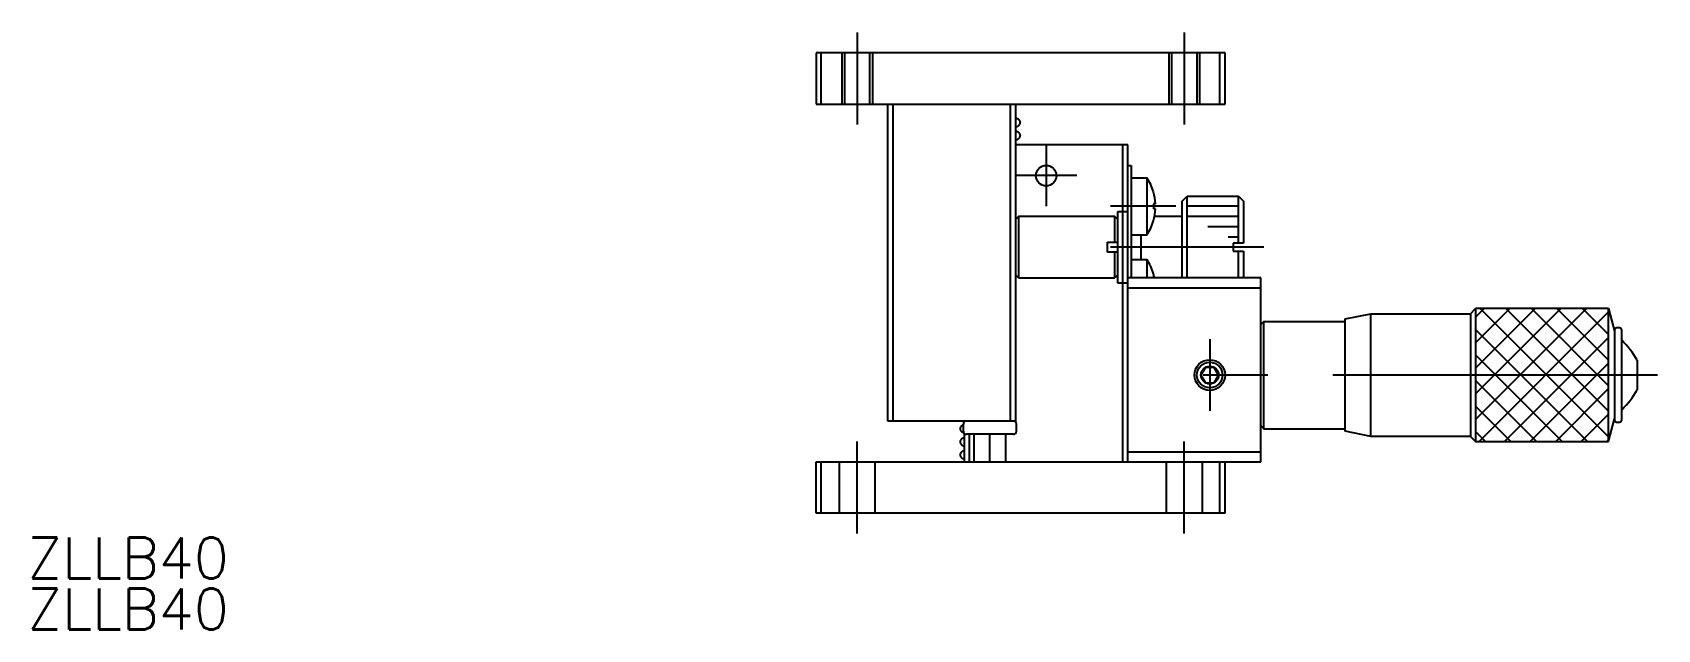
# Model space of a CAD drawing. Extents: x -2 to 315, y 0 to 184.
# Drawn here: x 0.5 to 159.5, y 0 to 58.4 of the extents above; entities that cross this region are included whole.
import ezdxf

# ---------------------------------------------------------------- set-up
doc = ezdxf.new("R2010")
doc.units = 0
doc.linetypes.add('CENTER', pattern=[50.8, 31.75, -6.35, 6.35, -6.35])
doc.linetypes.add('DASHED', pattern=[19.05, 12.7, -6.35])
doc.layers.get('0').update_dxf_attribs({"linetype": 'CONTINUOUS'})
doc.layers.add('CENTER', color=1, linetype='CENTER')
doc.styles.get("Standard").update_dxf_attribs({"font": 'txt.shx', "height": 3, "bigfont": 'bigfont.shx'})

# ---------------------------------------------------------------- blocks, each defined once
blk = doc.blocks.new('*U37')
at = {"color": 7, "linetype": 'CONTINUOUS'}
blk.add_text('ZLLB40', height=4, dxfattribs=at).set_placement((0, 5))
blk = doc.blocks.new('*U38')
at = {"color": 7, "linetype": 'CONTINUOUS'}
blk.add_text('ZLLB40', height=4, dxfattribs=at).set_placement((0, 0))

msp = doc.modelspace()

# ---------------------------------------------------------------- linework, layer by layer
at = {"color": 7, "linetype": 'CONTINUOUS'}
for p, q in [((117.16, 56.39), (77.16, 56.39)), ((77.16, 56.39), (77.16, 51.39)), ((77.66, 51.39), (77.66, 56.39)), ((116.66, 51.39), (116.66, 56.39)), ((117.16, 51.39), (117.16, 56.39)), ((77.16, 51.39), (117.16, 51.39)), ((84.16, 20.39), (84.16, 51.39)), ((84.66, 51.39), (84.66, 20.39)), ((96.16, 20.39), (96.16, 51.39)), ((96.66, 51.39), (96.66, 20.39)), ((96.7, 49.99), (96.66, 50)), ((96.76, 49.98), (96.7, 49.99)), ((96.81, 49.96), (96.76, 49.98)), ((96.84, 49.95), (96.81, 49.96)), ((96.88, 49.94), (96.84, 49.95)), ((96.91, 49.92), (96.88, 49.94)), ((96.94, 49.91), (96.91, 49.92)), ((96.96, 49.89), (96.94, 49.91)), ((96.94, 49.27), (96.95, 49.27)), ((96.95, 49.27), (96.95, 49.28)), ((96.95, 49.28), (96.96, 49.28)), ((96.98, 49.88), (96.96, 49.89)), ((96.96, 49.28), (96.97, 49.29)), ((96.97, 49.29), (96.98, 49.29)), ((96.99, 49.87), (96.98, 49.88)), ((96.98, 49.29), (96.99, 49.3)), ((97, 49.86), (96.99, 49.87)), ((96.99, 49.3), (97, 49.31)), ((97.01, 49.85), (97, 49.86)), ((97, 49.31), (97.01, 49.32)), ((97.02, 49.84), (97.01, 49.85)), ((97.01, 49.32), (97.02, 49.33)), ((97.03, 49.84), (97.02, 49.84)), ((97.02, 49.33), (97.03, 49.35)), ((97.03, 49.83), (97.03, 49.84)), ((97.04, 49.83), (97.03, 49.83)), ((97.03, 49.35), (97.05, 49.36)), ((97.04, 49.82), (97.04, 49.83)), ((97.05, 49.81), (97.04, 49.82)), ((97.06, 49.8), (97.05, 49.81)), ((97.05, 49.36), (97.06, 49.38)), ((97.07, 49.78), (97.06, 49.8)), ((97.06, 49.38), (97.07, 49.4)), ((97.08, 49.77), (97.07, 49.78)), ((97.07, 49.4), (97.08, 49.41)), ((97.09, 49.75), (97.08, 49.77)), ((97.08, 49.41), (97.09, 49.43)), ((97.1, 49.74), (97.09, 49.75)), ((97.09, 49.43), (97.1, 49.45)), ((97.11, 49.72), (97.1, 49.74)), ((97.1, 49.45), (97.11, 49.47)), ((97.11, 49.71), (97.11, 49.72)), ((97.12, 49.69), (97.11, 49.71)), ((97.11, 49.47), (97.12, 49.49)), ((97.12, 49.68), (97.12, 49.69)), ((97.13, 49.66), (97.12, 49.68)), ((97.12, 49.51), (97.13, 49.53)), ((97.12, 49.49), (97.12, 49.51)), ((97.13, 49.64), (97.13, 49.66)), ((97.13, 49.63), (97.13, 49.64)), ((97.14, 49.61), (97.13, 49.63)), ((97.13, 49.56), (97.14, 49.58)), ((97.13, 49.55), (97.13, 49.56)), ((97.13, 49.53), (97.13, 49.55)), ((97.14, 49.6), (97.14, 49.61)), ((97.14, 49.58), (97.14, 49.6)), ((96.66, 49.17), (96.69, 49.18)), ((96.7, 48.72), (96.66, 48.73)), ((96.66, 47.89), (96.81, 47.93)), ((96.69, 49.18), (96.74, 49.19)), ((96.77, 48.7), (96.7, 48.72)), ((96.74, 49.19), (96.79, 49.2)), ((96.83, 48.68), (96.77, 48.7)), ((96.79, 49.2), (96.83, 49.21)), ((96.81, 47.93), (96.84, 47.94)), ((96.83, 49.21), (96.86, 49.23)), ((96.88, 48.66), (96.83, 48.68)), ((96.84, 47.94), (96.87, 47.96)), ((96.86, 49.23), (96.89, 49.24)), ((96.87, 47.96), (96.9, 47.97)), ((96.91, 48.64), (96.88, 48.66)), ((96.89, 49.24), (96.9, 49.24)), ((96.9, 49.24), (96.91, 49.25)), ((96.9, 47.97), (96.93, 47.99)), ((96.91, 49.25), (96.92, 49.26)), ((96.91, 49.25), (96.91, 49.25)), ((96.93, 48.63), (96.91, 48.64)), ((96.92, 49.26), (96.93, 49.26)), ((96.93, 49.26), (96.94, 49.27)), ((96.96, 48.62), (96.93, 48.63)), ((96.93, 47.99), (96.96, 48.01)), ((96.98, 48.6), (96.96, 48.62)), ((96.96, 48.01), (96.99, 48.03)), ((97, 48.58), (96.98, 48.6)), ((96.99, 48.03), (97.01, 48.05)), ((97.02, 48.57), (97, 48.58)), ((97.01, 48.05), (97.03, 48.07)), ((97.04, 48.55), (97.02, 48.57)), ((97.03, 48.07), (97.04, 48.09)), ((97.06, 48.53), (97.04, 48.55)), ((97.04, 48.09), (97.06, 48.1)), ((97.06, 48.52), (97.06, 48.53)), ((97.07, 48.51), (97.06, 48.52)), ((97.06, 48.1), (97.07, 48.12)), ((97.08, 48.5), (97.07, 48.51)), ((97.07, 48.12), (97.08, 48.13)), ((97.08, 48.49), (97.08, 48.5)), ((97.08, 48.5), (97.08, 48.5)), ((97.09, 48.48), (97.08, 48.49)), ((97.08, 48.14), (97.09, 48.16)), ((97.08, 48.13), (97.08, 48.14)), ((97.1, 48.47), (97.09, 48.48)), ((97.09, 48.48), (97.09, 48.48)), ((97.09, 48.16), (97.1, 48.17)), ((97.1, 48.46), (97.1, 48.47)), ((97.11, 48.45), (97.1, 48.46)), ((97.1, 48.18), (97.11, 48.19)), ((97.1, 48.17), (97.1, 48.18)), ((97.11, 48.43), (97.11, 48.45)), ((97.12, 48.42), (97.11, 48.43)), ((97.11, 48.21), (97.12, 48.22)), ((97.11, 48.2), (97.11, 48.21)), ((97.11, 48.19), (97.11, 48.2)), ((97.12, 48.41), (97.12, 48.42)), ((97.13, 48.4), (97.12, 48.41)), ((97.12, 48.23), (97.13, 48.25)), ((97.12, 48.22), (97.12, 48.23)), ((97.13, 48.38), (97.13, 48.4)), ((97.13, 48.37), (97.13, 48.38)), ((97.13, 48.36), (97.13, 48.37)), ((97.13, 48.34), (97.13, 48.36)), ((97.14, 48.33), (97.13, 48.34)), ((97.13, 48.29), (97.14, 48.3)), ((97.13, 48.28), (97.13, 48.29)), ((97.13, 48.27), (97.13, 48.28)), ((97.13, 48.26), (97.13, 48.27)), ((97.13, 48.25), (97.13, 48.26)), ((97.14, 48.32), (97.14, 48.33)), ((97.14, 48.3), (97.14, 48.32)), ((107.66, 47.39), (96.66, 47.39)), ((107.16, 16.39), (107.16, 47.39)), ((107.66, 16.39), (107.66, 47.39)), ((107.66, 45.39), (107.96, 45.39)), ((107.96, 45.39), (107.96, 34.39)), ((107.96, 44.19), (109.51, 44.19)), ((109.51, 44.19), (109.51, 38.59)), ((110.16, 42.79), (110.16, 42.79)), ((110.35, 41.65), (110.16, 41.65)), ((110.16, 41.65), (110.16, 41.13)), ((112.96, 41.89), (113.46, 42.39)), ((112.96, 34.39), (112.96, 41.89)), ((113.46, 42.39), (118.46, 42.39)), ((113.46, 34.39), (113.46, 42.39)), ((118.46, 42.39), (118.96, 41.89)), ((118.46, 37.79), (118.46, 42.39)), ((118.96, 41.89), (118.96, 37.79)), ((96.96, 40.39), (96.66, 40.09)), ((106.36, 40.39), (96.96, 40.39)), ((96.96, 40.39), (96.96, 34.39)), ((106.36, 37.89), (106.36, 40.39)), ((106.66, 40.09), (106.36, 40.39)), ((106.66, 33.89), (106.66, 40.89)), ((106.66, 40.89), (107.66, 40.89)), ((110.35, 41.13), (110.16, 41.13)), ((110.16, 39.99), (110.16, 39.99)), ((112.96, 40.39), (110.26, 40.39)), ((107.96, 38.59), (109.51, 38.59)), ((108.96, 36.19), (108.96, 38.59)), ((105.66, 36.9), (105.66, 37.89)), ((105.66, 37.89), (106.66, 37.89)), ((106.66, 36.9), (105.66, 36.9)), ((106.36, 34.39), (106.36, 36.89)), ((118.96, 37.79), (117.96, 37.79)), ((117.96, 37.79), (117.96, 36.99)), ((117.96, 36.99), (118.96, 36.99)), ((118.46, 34.39), (118.46, 36.99)), ((118.96, 36.99), (118.96, 34.39)), ((107.96, 36.19), (109.51, 36.19)), ((109.51, 36.19), (109.51, 34.39)), ((96.96, 34.39), (96.66, 34.69)), ((96.96, 34.39), (106.36, 34.39)), ((106.66, 34.69), (106.36, 34.39)), ((107.66, 33.89), (106.66, 33.89)), ((120.66, 34.39), (107.66, 34.39)), ((120.66, 33.39), (107.66, 33.39)), ((110.16, 34.79), (110.16, 34.79)), ((120.66, 16.39), (120.66, 34.39)), ((128.91, 30.39), (131.41, 30.89)), ((128.91, 19.39), (128.91, 30.39)), ((131.41, 30.89), (141.16, 30.89)), ((131.41, 18.89), (131.41, 30.89)), ((141.16, 30.89), (141.66, 31.39)), ((141.16, 30.89), (141.16, 18.89)), ((141.66, 31.39), (141.66, 18.39)), ((154.66, 31.39), (141.66, 31.39)), ((154.66, 18.39), (154.66, 31.39)), ((154.66, 31.39), (155.25, 29.19)), ((120.96, 30.14), (120.66, 29.84)), ((120.96, 19.64), (120.96, 30.14)), ((120.96, 30.14), (128.91, 30.14)), ((155.25, 29.29), (155.25, 20.49)), ((155.75, 29.49), (155.45, 29.49)), ((155.95, 20.49), (155.95, 29.29)), ((115.23, 25.64), (114.8, 24.89)), ((116.1, 25.64), (115.23, 25.64)), ((116.53, 24.89), (116.1, 25.64)), ((157.46, 26.34), (157.46, 23.45)), ((114.8, 24.89), (115.23, 24.14)), ((115.23, 24.14), (116.1, 24.14)), ((116.1, 24.14), (116.53, 24.89)), ((96.66, 20.39), (84.16, 20.39)), ((91.25, 19.7), (91.24, 19.7)), ((91.24, 19.7), (91.24, 19.69)), ((91.24, 19.69), (91.24, 19.68)), ((91.24, 19.68), (91.24, 19.67)), ((91.24, 19.67), (91.24, 19.67)), ((91.24, 19.67), (91.24, 19.66)), ((91.24, 19.66), (91.24, 19.65)), ((91.24, 19.65), (91.24, 19.64)), ((91.24, 19.64), (91.24, 19.63)), ((91.24, 19.63), (91.24, 19.62)), ((91.24, 19.62), (91.24, 19.61)), ((91.24, 19.61), (91.24, 19.6)), ((91.24, 19.6), (91.24, 19.59)), ((91.24, 19.59), (91.24, 19.58)), ((91.24, 19.58), (91.24, 19.57)), ((91.24, 19.57), (91.25, 19.56)), ((91.26, 19.74), (91.25, 19.73)), ((91.25, 19.73), (91.25, 19.72)), ((91.25, 19.72), (91.25, 19.71)), ((91.25, 19.71), (91.25, 19.7)), ((91.25, 19.56), (91.25, 19.55)), ((91.25, 19.55), (91.25, 19.54)), ((91.25, 19.54), (91.26, 19.52)), ((91.27, 19.77), (91.26, 19.76)), ((91.26, 19.76), (91.26, 19.75)), ((91.26, 19.75), (91.26, 19.74)), ((91.26, 19.52), (91.27, 19.51)), ((91.28, 19.79), (91.27, 19.78)), ((91.27, 19.78), (91.27, 19.77)), ((91.27, 19.51), (91.27, 19.5)), ((91.27, 19.5), (91.28, 19.48)), ((91.29, 19.81), (91.28, 19.8)), ((91.28, 19.8), (91.28, 19.79)), ((91.28, 19.48), (91.29, 19.47)), ((91.3, 19.81), (91.29, 19.81)), ((91.29, 19.47), (91.29, 19.46)), ((91.29, 19.46), (91.3, 19.44)), ((91.31, 19.83), (91.3, 19.82)), ((91.3, 19.82), (91.3, 19.81)), ((91.3, 19.44), (91.31, 19.43)), ((91.32, 19.85), (91.31, 19.84)), ((91.31, 19.84), (91.31, 19.83)), ((91.31, 19.43), (91.32, 19.42)), ((91.33, 19.86), (91.32, 19.85)), ((91.32, 19.42), (91.34, 19.4)), ((91.34, 19.87), (91.33, 19.86)), ((91.35, 19.87), (91.34, 19.87)), ((91.34, 19.4), (91.35, 19.39)), ((91.36, 19.88), (91.35, 19.87)), ((91.35, 19.39), (91.36, 19.38)), ((91.37, 19.89), (91.36, 19.88)), ((91.36, 19.38), (91.38, 19.37)), ((91.38, 19.9), (91.37, 19.89)), ((91.39, 19.91), (91.38, 19.9)), ((91.38, 19.37), (91.39, 19.36)), ((91.4, 19.92), (91.39, 19.91)), ((91.39, 19.36), (91.4, 19.35)), ((91.42, 19.93), (91.4, 19.92)), ((91.4, 19.35), (91.41, 19.34)), ((91.41, 19.34), (91.43, 19.33)), ((91.43, 19.94), (91.42, 19.93)), ((91.44, 19.95), (91.43, 19.94)), ((91.43, 19.33), (91.44, 19.32)), ((91.46, 19.95), (91.44, 19.95)), ((91.44, 19.32), (91.46, 19.31)), ((91.47, 19.96), (91.46, 19.95)), ((91.46, 19.31), (91.47, 19.31)), ((91.49, 19.97), (91.47, 19.96)), ((91.47, 19.31), (91.48, 19.3)), ((91.48, 19.3), (91.5, 19.3)), ((91.5, 19.97), (91.49, 19.97)), ((91.52, 19.98), (91.5, 19.97)), ((91.5, 19.3), (91.51, 19.3)), ((91.51, 19.3), (91.53, 19.29)), ((91.54, 19.98), (91.52, 19.98)), ((91.53, 19.29), (91.54, 19.29)), ((91.55, 19.98), (91.54, 19.98)), ((91.54, 19.29), (91.58, 19.29)), ((91.56, 19.98), (91.55, 19.98)), ((91.56, 19.39), (91.56, 20.09)), ((91.56, 19.98), (91.56, 19.98)), ((91.66, 20.32), (91.66, 20.39)), ((91.66, 16.39), (91.66, 19.17)), ((96.46, 19.09), (91.86, 19.09)), ((92.16, 16.39), (92.16, 19.09)), ((92.61, 16.39), (92.61, 19.09)), ((94.16, 16.39), (94.16, 19.09)), ((95.71, 16.39), (95.71, 19.09)), ((96.76, 19.39), (96.76, 20.09)), ((120.66, 19.94), (120.96, 19.64)), ((120.96, 19.64), (128.91, 19.64)), ((131.41, 18.89), (128.91, 19.39)), ((154.66, 18.39), (155.25, 20.59)), ((155.45, 20.29), (155.75, 20.29)), ((91.25, 18.43), (91.24, 18.42)), ((91.24, 18.42), (91.24, 18.4)), ((91.24, 18.4), (91.24, 18.38)), ((91.24, 18.38), (91.24, 18.37)), ((91.24, 18.37), (91.24, 18.35)), ((91.24, 18.35), (91.24, 18.33)), ((91.24, 18.33), (91.24, 18.32)), ((91.24, 18.32), (91.24, 18.3)), ((91.24, 18.3), (91.25, 18.28)), ((91.26, 18.47), (91.25, 18.45)), ((91.25, 18.45), (91.25, 18.43)), ((91.25, 18.28), (91.25, 18.26)), ((91.25, 18.26), (91.26, 18.25)), ((91.27, 18.5), (91.26, 18.48)), ((91.26, 18.48), (91.26, 18.47)), ((91.26, 18.25), (91.26, 18.23)), ((91.26, 18.23), (91.27, 18.22)), ((91.28, 18.52), (91.27, 18.5)), ((91.27, 18.22), (91.28, 18.2)), ((91.29, 18.53), (91.28, 18.52)), ((91.28, 18.2), (91.29, 18.18)), ((91.3, 18.55), (91.29, 18.53)), ((91.29, 18.18), (91.3, 18.16)), ((91.31, 18.56), (91.3, 18.55)), ((91.3, 18.16), (91.31, 18.15)), ((91.32, 18.57), (91.31, 18.56)), ((91.31, 18.15), (91.32, 18.13)), ((91.33, 18.59), (91.32, 18.57)), ((91.32, 18.13), (91.33, 18.12)), ((91.34, 18.6), (91.33, 18.59)), ((91.33, 18.12), (91.35, 18.1)), ((91.35, 18.61), (91.34, 18.6)), ((91.36, 18.61), (91.35, 18.61)), ((91.35, 18.1), (91.36, 18.09)), ((91.37, 18.62), (91.36, 18.61)), ((91.36, 18.09), (91.37, 18.08)), ((91.39, 18.64), (91.37, 18.63)), ((91.37, 18.63), (91.37, 18.62)), ((91.37, 18.08), (91.38, 18.07)), ((91.38, 18.07), (91.39, 18.06)), ((91.41, 18.66), (91.39, 18.64)), ((91.39, 18.06), (91.4, 18.05)), ((91.4, 18.05), (91.41, 18.05)), ((91.43, 18.67), (91.41, 18.66)), ((91.41, 18.05), (91.41, 18.04)), ((91.41, 18.04), (91.42, 18.04)), ((91.42, 18.04), (91.43, 18.03)), ((91.48, 18.69), (91.43, 18.67)), ((91.43, 18.03), (91.44, 18.03)), ((91.44, 18.03), (91.45, 18.02)), ((91.45, 18.02), (91.46, 18.01)), ((91.46, 18.01), (91.48, 18.01)), ((91.52, 18.72), (91.48, 18.69)), ((91.48, 18.01), (91.49, 18)), ((91.49, 18), (91.51, 17.99)), ((91.51, 17.99), (91.55, 17.98)), ((91.57, 18.73), (91.52, 18.72)), ((91.55, 17.98), (91.6, 17.96)), ((91.63, 18.75), (91.57, 18.73)), ((91.6, 17.96), (91.64, 17.95)), ((91.66, 18.76), (91.63, 18.75)), ((91.64, 17.95), (91.66, 17.94)), ((141.16, 18.89), (131.41, 18.89)), ((141.16, 18.89), (141.66, 18.39)), ((141.66, 18.39), (154.66, 18.39)), ((77.16, 11.39), (77.16, 16.39)), ((77.16, 16.39), (120.66, 16.39)), ((77.66, 11.39), (77.66, 16.39)), ((91.25, 17.17), (91.24, 17.15)), ((91.24, 17.15), (91.24, 17.13)), ((91.24, 17.13), (91.24, 17.11)), ((91.24, 17.11), (91.24, 17.1)), ((91.24, 17.1), (91.24, 17.08)), ((91.24, 17.08), (91.24, 17.07)), ((91.24, 17.07), (91.24, 17.05)), ((91.24, 17.05), (91.24, 17.03)), ((91.24, 17.03), (91.24, 17.02)), ((91.24, 17.02), (91.25, 17)), ((91.26, 17.2), (91.25, 17.18)), ((91.25, 17.18), (91.25, 17.17)), ((91.25, 17), (91.25, 16.98)), ((91.25, 16.98), (91.26, 16.96)), ((91.27, 17.22), (91.26, 17.2)), ((91.26, 16.96), (91.27, 16.94)), ((91.28, 17.23), (91.27, 17.22)), ((91.27, 16.94), (91.28, 16.93)), ((91.29, 17.25), (91.28, 17.23)), ((91.28, 16.93), (91.29, 16.91)), ((91.3, 17.26), (91.29, 17.25)), ((91.29, 16.91), (91.3, 16.9)), ((91.31, 17.29), (91.3, 17.28)), ((91.3, 17.28), (91.3, 17.26)), ((91.3, 16.9), (91.3, 16.88)), ((91.3, 16.88), (91.32, 16.86)), ((91.32, 17.3), (91.31, 17.29)), ((91.33, 17.31), (91.32, 17.3)), ((91.32, 16.86), (91.33, 16.85)), ((91.34, 17.32), (91.33, 17.31)), ((91.33, 16.85), (91.34, 16.84)), ((91.35, 17.33), (91.34, 17.32)), ((91.34, 16.84), (91.35, 16.82)), ((91.36, 17.34), (91.35, 17.33)), ((91.35, 16.82), (91.36, 16.81)), ((91.37, 17.35), (91.36, 17.34)), ((91.36, 17.34), (91.36, 17.34)), ((91.36, 16.81), (91.39, 16.79)), ((91.38, 17.35), (91.37, 17.35)), ((91.4, 17.37), (91.38, 17.36)), ((91.38, 17.36), (91.38, 17.35)), ((91.39, 16.79), (91.41, 16.77)), ((91.41, 17.38), (91.4, 17.37)), ((91.42, 17.39), (91.41, 17.38)), ((91.41, 16.77), (91.43, 16.76)), ((91.44, 17.4), (91.42, 17.39)), ((91.43, 16.76), (91.45, 16.75)), ((91.45, 17.41), (91.44, 17.4)), ((91.48, 17.42), (91.45, 17.41)), ((91.45, 16.75), (91.47, 16.74)), ((91.47, 16.74), (91.49, 16.73)), ((91.51, 17.44), (91.48, 17.42)), ((91.49, 16.73), (91.51, 16.72)), ((91.55, 17.45), (91.51, 17.44)), ((91.51, 16.72), (91.54, 16.71)), ((91.54, 16.71), (91.59, 16.69)), ((91.59, 17.46), (91.55, 17.45)), ((91.64, 17.48), (91.59, 17.46)), ((91.59, 16.69), (91.64, 16.68)), ((91.66, 17.48), (91.64, 17.48)), ((91.64, 16.68), (91.66, 16.67)), ((107.66, 17.39), (120.66, 17.39)), ((116.66, 11.39), (116.66, 16.39)), ((117.16, 11.39), (117.16, 16.39)), ((117.16, 11.39), (77.16, 11.39))]:
    msp.add_line(p, q, dxfattribs=at)
at = {"color": 3, "linetype": 'DASHED'}
for p, q in [((79.66, 56.39), (79.66, 51.39)), ((79.93, 56.39), (79.93, 51.39)), ((82.39, 56.39), (82.39, 51.39)), ((82.66, 56.39), (82.66, 51.39)), ((111.66, 56.39), (111.66, 51.39)), ((111.93, 56.39), (111.93, 51.39)), ((114.39, 56.39), (114.39, 51.39)), ((114.66, 56.39), (114.66, 51.39)), ((79.41, 16.39), (79.41, 11.39)), ((82.91, 16.39), (82.91, 11.39)), ((111.41, 16.39), (111.41, 11.39)), ((114.91, 16.39), (114.91, 11.39))]:
    msp.add_line(p, q, dxfattribs=at)
at = {"color": 3, "linetype": 'CONTINUOUS'}
for p, q in [((118.46, 41.39), (113.46, 41.39)), ((118.46, 40.39), (113.46, 40.39)), ((118.46, 39.39), (115.46, 39.39)), ((118.46, 38.39), (117.46, 38.39)), ((141.66, 30.55), (142.5, 31.39)), ((141.66, 28.05), (145, 31.39)), ((141.66, 25.55), (147.5, 31.39)), ((141.66, 23.05), (150, 31.39)), ((141.66, 20.55), (152.5, 31.39)), ((142, 18.39), (154.66, 31.06)), ((142.12, 31.39), (154.66, 18.84)), ((144.62, 31.39), (154.66, 21.34)), ((147.12, 31.39), (154.66, 23.84)), ((149.62, 31.39), (154.66, 26.34)), ((152.12, 31.39), (154.66, 28.84)), ((154.62, 31.39), (154.66, 31.34)), ((141.66, 29.35), (152.62, 18.39)), ((144.5, 18.39), (154.66, 28.56)), ((141.66, 26.85), (150.12, 18.39)), ((147, 18.39), (154.66, 26.06)), ((141.66, 24.35), (147.62, 18.39)), ((149.5, 18.39), (154.66, 23.56)), ((141.66, 21.85), (145.12, 18.39)), ((152, 18.39), (154.66, 21.06)), ((141.66, 19.35), (142.62, 18.39)), ((154.5, 18.39), (154.66, 18.56))]:
    msp.add_line(p, q, dxfattribs=at)
at = {"color": 7, "linetype": 'CONTINUOUS'}
for centre, radius in [((99.66, 44.39), 1), ((115.66, 24.89), 1.5), ((115.66, 24.89), 1.25), ((115.66, 24.89), 0.866)]:
    msp.add_circle(centre, radius, dxfattribs=at)
for centre, radius, start, end in [((105.36, 41.39), 5, 16.2858, 34.0558), ((105.36, 41.39), 4.99, 2.9848, 16.2726), ((105.36, 41.39), 5, 325.9442, 343.7142), ((105.36, 41.39), 4.99, 343.7274, 357.0152), ((105.36, 33.39), 5, 16.2858, 34.0558), ((105.36, 33.39), 4.99, 11.5528, 16.2726), ((155.45, 29.3), 0.195, 88.5308, 181.4692), ((155.75, 29.29), 0.202, 0.4997, 89.5003), ((150.57, 22.57), 7.85, 28.6152, 46.7208), ((150.57, 27.21), 7.85, 313.2792, 331.3848), ((91.86, 20.09), 0.3, 90, 180), ((91.86, 19.39), 0.3, 180, 270), ((96.46, 20.09), 0.3, 0, 90), ((96.46, 19.39), 0.3, 270, 0), ((155.45, 20.49), 0.2, 180, 270), ((155.75, 20.49), 0.199, 269.6804, 0.3199)]:
    msp.add_arc(centre, radius, start, end, dxfattribs=at)
at = {"layer": 'CENTER', "color": 1, "linetype": 'CENTER'}
for p, q in [((81.16, 58.39), (81.16, 49.39)), ((113.16, 58.39), (113.16, 49.39)), ((99.66, 47.39), (99.66, 41.39)), ((102.66, 44.39), (96.66, 44.39)), ((112.35, 41.39), (105.96, 41.39)), ((120.96, 37.39), (105.96, 37.39)), ((115.66, 28.39), (115.66, 21.39)), ((159.45, 24.89), (112.16, 24.89)), ((81.16, 9.39), (81.16, 18.39)), ((113.16, 9.39), (113.16, 18.39))]:
    msp.add_line(p, q, dxfattribs=at)

# ---------------------------------------------------------------- block references
at = {"color": 7, "linetype": 'CONTINUOUS'}
for name in ['*U37', '*U38']:
    msp.add_blockref(name, (0, 0), dxfattribs=at)

doc.saveas('drawing.dxf')
